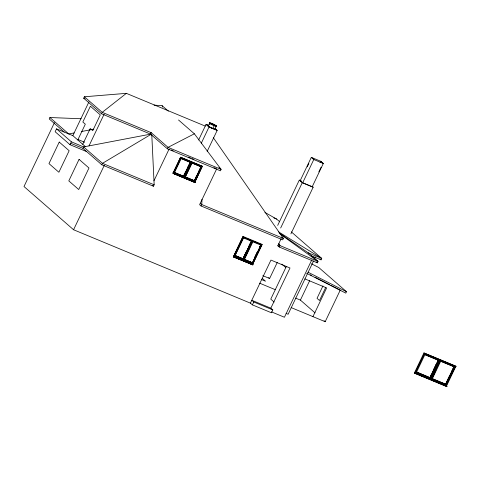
<?xml version="1.0" encoding="UTF-8"?>
<svg xmlns="http://www.w3.org/2000/svg" width="480" height="480" viewBox="0 0 480 480"><rect width="100%" height="100%" fill="white"/><g stroke="black" fill="none" stroke-linecap="round" stroke-linejoin="round"><path stroke-width="0.72" d="M202.002 199.32L201.768 204.552L201.084 205.986L282.708 239.862L283.392 238.428L213.366 137.754M173.262 173.52L173.118 172.854L194.886 181.884L195.126 182.64L173.262 173.52L173.142 173.016L194.886 182.106M446.784 386.652L446.604 385.992L414.606 372.714L414.69 373.29L446.784 386.652L446.592 385.806M233.778 257.076L233.586 256.218L252.702 264.186L252.936 264.75L233.778 257.076L233.598 256.41L252.642 264.318L252.822 264.978M81.132 118.758L49.92 117.528L49.236 118.962L64.194 132M54.48 122.622L24 186.528L73.566 229.746L250.416 303.138L252.402 304.872L271.446 312.774L272.814 309.906L270.834 308.172L251.79 300.27L253.77 301.998L272.814 309.906M85.5 146.688L72.834 135.642L56.508 128.868L55.14 131.736L70.014 144.702L86.334 151.482M178.536 119.994L194.364 133.794L221.106 169.374L220.422 170.808L167.364 148.788L150.51 134.094L101.538 113.772L83.694 98.214L84.378 96.774L126.354 93.348L205.254 126.09M72.834 135.642L88.938 101.88M70.014 144.702L71.382 141.834L56.508 128.868M77.79 139.968L85.32 124.182L82.842 122.016L90.372 106.236L100.284 114.876L92.754 130.662L90.276 128.502L82.746 144.288M151.782 134.67L154.158 184.794L153.468 186.228L101.778 164.772L82.938 148.35L83.622 146.916L151.02 134.064M101.538 113.772L102.222 112.338L126.354 93.348M89.004 145.89L104.136 114.168M101.778 164.772L102.462 163.338L151.104 134.31M73.566 229.746L104.37 165.174M150.51 134.094L151.2 132.66L102.222 112.338L84.378 96.774M167.364 148.788L168.048 147.354L194.364 133.794M153.966 180.78L169.098 149.058M180.576 157.224L173.082 173.142L180.576 157.224L202.344 166.254L194.85 182.172L202.344 166.254M174.972 169.92L177.228 165.186M173.85 172.674L180.828 157.842L191.1 162.09L184.008 176.958L173.682 172.626M174.54 172.512L181.212 158.52L190.392 162.33L183.72 176.322L174.54 172.512L183.72 176.322M198.624 139.98L206.046 124.41L208.77 125.538M183.564 176.13L185.118 172.812M187.656 167.55L190.392 162.33M190.248 162.33L183.552 176.118M184.374 175.404L183.804 176.808L190.782 161.97M187.896 168.012L189.18 165.33M208.218 125.988L209.586 123.12M209.238 124.536L209.862 123.234M186.69 172.356L188.952 167.622M191.526 162.216L184.434 177.09M201.276 143.25L209.022 127.002L206.046 124.41M185.298 176.976L191.97 162.984L201.15 166.794L194.472 180.786L185.298 176.976L191.97 162.984M211.224 124.842L211.848 123.54A3.678 0.444 25.5 0 1 216.264 126.15A3.678 0.444 25.5 0 1 210.846 123.906A3.678 0.444 25.5 0 1 211.848 123.54M212.856 128.484L214.224 125.61M215.292 128.238L216.39 125.94M207.174 151.374L217.188 130.392L215.202 128.664M196.506 175.956L194.472 180.786M199.044 170.688L201.15 166.794M198.798 172.542L194.76 181.422L184.548 177.186L191.64 162.312L201.744 166.452M199.44 171.198L201.75 166.554M194.76 181.392L201.822 166.584L194.76 181.422L184.62 177.186L191.73 162.366M216.708 168.816L199.596 204.69L201.084 205.986M243.024 236.436L233.514 256.584L243.024 236.436L262.14 244.398L252.558 264.492M243.126 237.108L252.18 240.846L243.168 237.144L234.144 255.87L243.198 259.674L252.066 240.75M235.002 255.612L243.444 237.906L251.478 241.236L243.03 258.948L235.002 255.612L243.444 237.906M243.516 257.376L246.09 251.976M248.364 247.266L250.92 241.848M243.03 258.948L251.478 241.236M243.024 259.518L251.874 240.756M246.12 254.394L243.558 259.776L252.606 263.58L261.48 244.656M248.37 249.69L250.932 244.308M243.618 259.716L244.572 257.712M248.712 249.03L249.354 247.692M252.648 241.044L261.588 244.752L252.648 241.044L243.666 259.872L252.492 263.418M252.708 241.098L243.786 259.806M244.41 259.518L252.858 241.812L260.886 245.142L252.438 262.854L244.41 259.518L252.438 262.854M244.386 259.356L252.396 262.728L260.886 245.142M252.81 262.752L261.486 244.776M277.686 225.408L299.292 180.114L301.332 180.96M311.31 157.362L300.222 180.612L302.7 182.772L312.222 186.726L323.31 163.476L320.832 161.316L311.31 157.362L313.788 159.528L323.31 163.476M307.26 166.83L308.838 163.524M280.662 228L302.268 182.706L299.292 180.114M302.7 182.772L313.788 159.528M250.416 303.138L270.954 260.088L289.998 267.996L270.834 308.172M279.324 233.04L308.148 252.762L318.06 261.408L317.376 262.842L279.288 247.038L277.8 245.742L281.22 238.566M279.288 247.038L279.972 245.598L278.85 243.534M320.028 162.612L320.658 161.292L322.938 163.278M252.402 304.872L253.77 301.998M318.834 171.882L321.048 167.25M262.818 275.67L269.616 278.49L277.356 262.266M290.898 233.874L313.152 187.224L312.156 186.36M286.416 266.328L270.768 299.13L274.128 302.058M311.808 259.854L284.43 317.256L271.506 311.892M313.566 260.904L288.12 314.256L286.08 313.41M314.532 258.882L315.498 256.854M315.048 312.87L300.402 300.102L309.69 280.62M311.544 255.894L321.066 259.842L321.75 258.408L291.3 231.858M322.938 285.948L317.028 298.344L319.506 300.504L325.728 287.46M312.942 316.632L326.628 287.928L304.866 278.898M291.174 307.596L325.182 321.708L340.242 290.142L330.966 285.372M311.436 263.79L318.738 267.492L346.494 291.696L345.81 293.13L306.636 273.294M423.936 352.95L456 366.288L423.936 352.95L414.462 372.81L446.916 386.298M417.612 367.62L420.15 362.298M422.418 357.696L423.96 354.318M415.5 372.372L424.386 353.748L439.404 359.982L430.518 378.606L415.5 372.372L424.386 353.748M416.55 372.156L424.908 354.636L438.396 360.234L430.044 377.754L416.568 372.012M431.13 374.862L430.044 377.754M433.362 370.188L436.548 363.51M431.1 376.356L430.224 378.402L438.978 359.838L438.348 361.158M431.514 378.174L433.74 373.518M435.642 369.528L438.498 363.54M440.082 360.21L431.202 378.84M438.168 365.04L440.376 360.414L431.622 378.978L436.596 368.346M432.36 378.714L440.712 361.194L454.206 366.798L445.848 384.318L432.36 378.714L445.848 384.318M446.622 382.092L449.808 375.414M451.404 372.072L453.948 366.732M447.444 382.344L446.328 385.17L455.214 366.54L440.196 360.306L431.31 378.936L446.31 385.122M449.016 379.044L455.214 366.54L440.256 360.39M455.076 366.546L446.25 385.05L431.55 378.918M455.934 366.228L446.46 386.088M194.904 182.052L195.126 182.64M74.13 132.924L68.754 133.95L49.92 117.528M81.426 131.532L93.828 129.168M438.396 360.234L424.842 354.642M454.206 366.798L440.652 361.206M154.05 105.12L162.144 105.702L168.366 111.126M208.338 125.472L206.976 124.908L209.454 127.068L216.258 129.894L215.016 128.814A4.002 0.48 25.5 0 1 211.458 127.86A4.002 0.48 25.5 0 1 208.338 125.64M209.022 127.002L217.188 130.392M302.268 182.706L313.152 187.224M83.694 98.214L85.074 98.784M171.168 149.916L173.238 150.774M188.418 157.074L190.488 157.932M191.868 158.508L193.938 159.366M213.948 167.67L216.018 168.528M180.642 157.284L202.416 166.32M181.134 158.508L190.272 162.348M185.358 176.91L194.412 180.672L201.006 166.794L191.88 162.966M173.778 172.614L183.894 176.862M173.19 172.914L194.958 181.944M173.016 173.082L195.222 182.352M173.448 173.424L195.21 182.454M173.328 173.406L195.096 182.442M273.888 217.932L276.642 219.078L279.462 221.538M77.67 139.368L84.57 142.23M71.382 141.834L83.622 146.916L102.462 163.338L154.158 184.794M70.698 143.268L82.938 148.35M308.148 252.762L321.75 258.408L278.43 231.804M277.8 245.742L279.156 246.306M234.972 255.45L242.88 258.732M235.074 255.54L242.982 258.822M233.454 256.506L252.954 264.624M233.886 256.842L252.936 264.75M233.766 256.848L252.132 264.468M233.676 256.992L252.726 264.894M261.438 279.528L265.518 281.22L262.542 278.628M259.59 283.164L275.496 289.764M295.56 298.092L300.402 300.102M416.652 372.09L429.948 377.616L438.126 360.162M415.524 372.27L430.224 378.402M446.664 385.866L414.6 372.528L414.69 373.29M414.774 373.146L446.898 386.424M307.98 272.19L346.494 291.696M310.416 274.824L311.742 275.502M315.054 277.206L329.64 284.694M264.912 212.418L276.642 219.078M279.828 233.778L318.06 261.408L279.972 245.598L278.484 244.302M311.682 157.566L313.962 159.552M453.936 366.72L445.656 384.084M218.886 167.436L221.106 169.374L168.048 147.354L150.948 132.444M439.296 359.886L424.272 353.652M319.938 258.864L321.066 259.842M316.272 261.882L317.376 262.842M281.904 237.126L283.392 238.428L201.768 204.552L200.28 203.256M180.828 157.842L173.79 172.722L180.786 157.806M262.14 244.398L252.702 264.186M281.886 264.12L285.828 267.558M324.06 320.73L325.182 321.708M268.626 277.626L269.616 278.49M242.952 259.458L243.198 259.674L234.312 255.906M152.478 185.364L153.468 186.228M162.144 105.702L162.696 107.088M59.238 142.074L48.972 163.602L58.884 172.248L69.156 150.72L59.238 142.074M79.068 159.366L68.802 180.888L78.714 189.534L88.98 168.006L79.068 159.366M243.24 237.138L234.258 255.966L243.24 237.138M257.112 252.504L254.856 257.232L257.118 252.51M260.334 245.754L259.686 247.104L260.34 245.76M210.66 123.852A4.002 0.48 25.5 0 0 216.552 126.294A4.002 0.48 25.5 0 0 211.746 123.45A4.002 0.48 25.5 0 0 210.66 123.852"/></g></svg>
